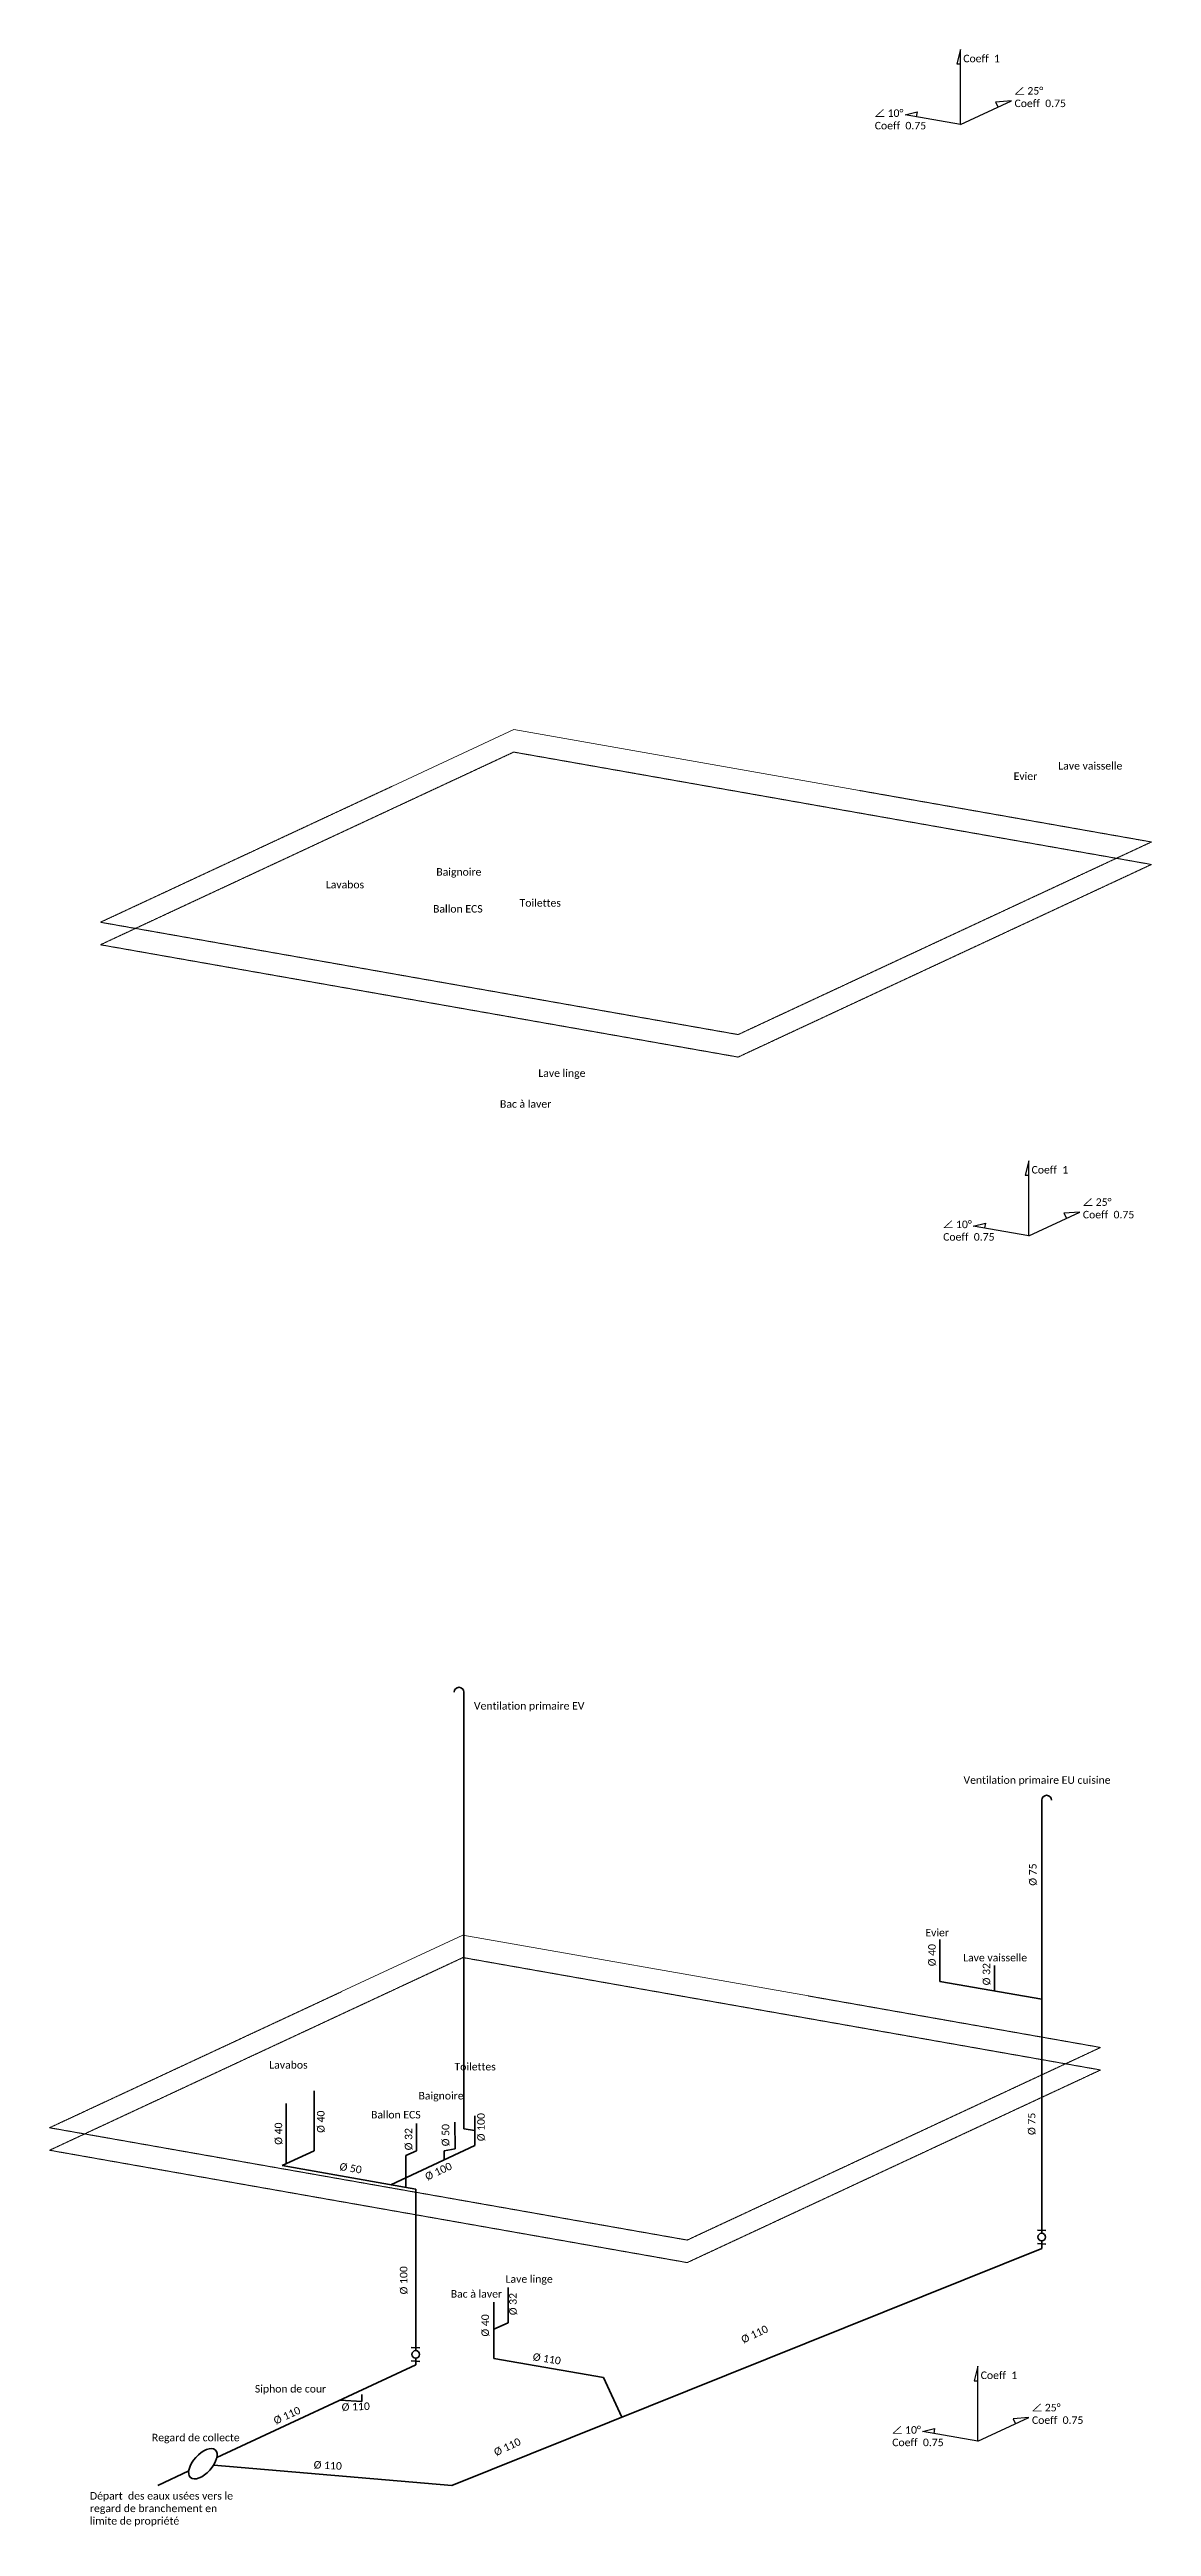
# Model space of a CAD drawing. Header units: millimetres. Extents: x -192996 to 6044, y -38260 to 35862.
# Drawn here: x -150994 to -136317, y -38260 to -5247 of the extents above; entities that cross this region are included whole.
import ezdxf

# ---------------------------------------------------------------- set-up
doc = ezdxf.new("R2010")
doc.units = ezdxf.units.MM
doc.linetypes.add('ACAD_ISO02W100', pattern=[15, 12, -3])
doc.linetypes.add('CONTINU', pattern=[0])
for name, color, linetype, lineweight in [('Dalle', 7, 'Continuous', 20), ('EU sanitaire', 237, 'Continuous', 35), ('Textes', 7, 'Continuous', 9)]:
    doc.layers.add(name, color=color, linetype=linetype, lineweight=lineweight)

msp = doc.modelspace()

# ---------------------------------------------------------------- linework, layer by layer
for p, q in [((-138860, -5247), (-138909, -5439)), ((-138860, -6247), (-138860, -5247)), ((-138909, -5439), (-138860, -5439)), ((-138860, -6247), (-138181, -5930)), ((-138181, -5930), (-138392, -5947)), ((-139599, -6117), (-139439, -6078)), ((-138860, -6247), (-139599, -6117)), ((-139439, -6078), (-139450, -6143)), ((-138392, -5947), (-138360, -6014)), ((-137950, -20058), (-137998, -20250)), ((-137950, -21058), (-137950, -20058)), ((-137998, -20250), (-137950, -20250)), ((-137950, -21058), (-137270, -20741)), ((-137270, -20741), (-137482, -20758)), ((-137482, -20758), (-137450, -20825)), ((-138689, -20928), (-138528, -20889)), ((-137950, -21058), (-138689, -20928)), ((-138528, -20889), (-138540, -20954)), ((-138628, -36125), (-138676, -36317)), ((-138628, -37125), (-138628, -36125)), ((-138676, -36317), (-138628, -36317)), ((-139366, -36995), (-139206, -36956)), ((-139206, -36956), (-139217, -37021)), ((-138628, -37125), (-137948, -36808)), ((-137948, -36808), (-138159, -36825)), ((-138159, -36825), (-138128, -36892)), ((-138628, -37125), (-139366, -36995))]:
    msp.add_line(p, q)
at = {"layer": 'Dalle'}
for p, q in [((-146426, -15065), (-144811, -14311)), ((-140207, -15123), (-144811, -14311)), ((-147103, -31132), (-145488, -30378)), ((-140884, -31190), (-145488, -30378))]:
    msp.add_line(p, q, dxfattribs=at)
at = {"layer": 'Dalle', "linetype": 'ACAD_ISO02W100', "ltscale": 0.25}
for p, q in [((-150316, -17179), (-144811, -14611)), ((-136317, -16109), (-144811, -14611)), ((-146426, -15065), (-150316, -16879)), ((-140207, -15123), (-136317, -15809)), ((-141822, -18376), (-136317, -15809)), ((-141822, -18676), (-136317, -16109)), ((-141822, -18376), (-150316, -16879)), ((-141822, -18676), (-150316, -17179)), ((-150994, -33246), (-145488, -30678)), ((-136994, -32176), (-145488, -30678)), ((-147103, -31132), (-150994, -32946)), ((-140884, -31190), (-136994, -31876)), ((-142500, -34443), (-136994, -31876)), ((-142500, -34743), (-136994, -32176)), ((-142500, -34443), (-150994, -32946)), ((-142500, -34743), (-150994, -33246))]:
    msp.add_line(p, q, dxfattribs=at)
at = {"layer": 'EU sanitaire'}
for p, q in [((-145474, -32959), (-145474, -27141)), ((-137778, -31231), (-137778, -28580)), ((-139137, -30438), (-139137, -30997)), ((-139137, -30997), (-137778, -31231)), ((-138407, -30784), (-138407, -31123)), ((-137778, -31231), (-137778, -34353)), ((-147843, -32622), (-147843, -33427)), ((-147468, -32455), (-147469, -33252)), ((-146108, -32891), (-146108, -33252)), ((-145595, -32873), (-145592, -33226)), ((-145330, -32984), (-145474, -32959)), ((-145330, -32785), (-145330, -33183)), ((-147469, -33252), (-147894, -33451)), ((-145330, -33183), (-146450, -33705)), ((-146108, -33252), (-146250, -33318)), ((-146250, -33318), (-146250, -33741)), ((-145737, -33252), (-145592, -33226)), ((-145737, -33252), (-145737, -33373)), ((-146117, -33764), (-147894, -33451)), ((-146117, -33764), (-146117, -35917)), ((-137721, -34316), (-137836, -34310)), ((-137778, -34556), (-145636, -37715)), ((-137721, -34497), (-137836, -34490)), ((-137778, -34453), (-137778, -34556)), ((-145074, -35269), (-145076, -36023)), ((-144887, -35077), (-144887, -35544)), ((-144887, -35544), (-145075, -35632)), ((-146060, -35879), (-146175, -35873)), ((-148766, -37343), (-146117, -36108)), ((-146060, -36061), (-146175, -36054)), ((-146117, -36017), (-146117, -36108)), ((-145076, -36023), (-143617, -36275)), ((-143617, -36275), (-143370, -36804)), ((-146833, -36594), (-147123, -36577)), ((-146833, -36501), (-146833, -36594)), ((-149140, -37517), (-149552, -37715)), ((-148806, -37443), (-145636, -37715))]:
    msp.add_line(p, q, dxfattribs=at)
for centre in [(-137778, -34403), (-146117, -35967)]:
    msp.add_circle(centre, 50, dxfattribs=at)
for centre in [(-145539, -27141), (-137713, -28580)]:
    msp.add_arc(centre, 65, 0, 180, dxfattribs=at)
at = {"layer": 'EU sanitaire', "extrusion": (0, 0, -1)}
msp.add_ellipse((-148952, -37424), major_axis=(165, 184), ratio=0.511129, dxfattribs=at)

# ---------------------------------------------------------------- texts
at = {"linetype": 'CONTINU', "char_height": 100, "attachment_point": 1}
for s, width, insert in [('{\\fCalibri|b0|i0|c0|p34;Coeff  1}', 497.88, (-138823, -5317)), ('{\\fISOCPEUR|b0|i0|c0|p34;∠\\fCalibri|b0|i0|c0|p34; 25°\\PCoeff  0.75}', 744.23, (-138140, -5748)), ('{\\fISOCPEUR|b0|i0|c0|p34;∠\\fCalibri|b0|i0|c0|p34; 10°\\PCoeff  0.75}', 764.5, (-140002, -6045)), ('{\\fCalibri|b0|i0|c0|p34;Coeff  1}', 497.88, (-137913, -20128)), ('{\\fISOCPEUR|b0|i0|c0|p34;∠\\fCalibri|b0|i0|c0|p34; 25°\\PCoeff  0.75}', 744.23, (-137230, -20559)), ('{\\fISOCPEUR|b0|i0|c0|p34;∠\\fCalibri|b0|i0|c0|p34; 10°\\PCoeff  0.75}', 764.5, (-139091, -20856)), ('{\\fCalibri|b0|i0|c0|p34;Coeff  1}', 497.88, (-138591, -36195)), ('{\\fISOCPEUR|b0|i0|c0|p34;∠\\fCalibri|b0|i0|c0|p34; 25°\\PCoeff  0.75}', 744.23, (-137908, -36626)), ('{\\fISOCPEUR|b0|i0|c0|p34;∠\\fCalibri|b0|i0|c0|p34; 10°\\PCoeff  0.75}', 764.5, (-139769, -36923))]:
    msp.add_mtext_dynamic_manual_height_columns(s, width=width, gutter_width=12.5, heights=[0], dxfattribs=dict(at, insert=insert))
at = {"layer": 'EU sanitaire', "linetype": 'CONTINU', "char_height": 100, "attachment_point": 1}
for s, insert, rotation in [('{\\fCalibri|b0|i0|c0|p34;%%C 75}', (-137946, -29720), 90.0871), ('{\\fCalibri|b0|i0|c0|p34;%%C 40}', (-139290, -30794), 90.0871), ('{\\fCalibri|b0|i0|c0|p34;%%C 32}', (-138564, -31048), 90.0871), ('{\\fCalibri|b0|i0|c0|p34;%%C 40}', (-147995, -33173), 90.0871), ('{\\fCalibri|b0|i0|c0|p34;%%C 40}', (-147431, -33014), 90.0871), ('{\\fCalibri|b0|i0|c0|p34;%%C 32}', (-146262, -33247), 90.0871), ('{\\fCalibri|b0|i0|c0|p34;%%C 50}', (-145769, -33193), 90.0871), ('{\\fCalibri|b0|i0|c0|p34;%%C 100}', (-145297, -33126), 90.0871), ('{\\fCalibri|b0|i0|c0|p34;%%C 75}', (-137962, -33043), 90.0871), ('{\\fCalibri|b0|i0|c0|p34;%%C 50}', (-147121, -33411), 350.8773), ('{\\fCalibri|b0|i0|c0|p34;%%C 100}', (-146005, -33560), 24.9896), ('{\\fCalibri|b0|i0|c0|p34;%%C 100}', (-146327, -35167), 90.0871), ('{\\fCalibri|b0|i0|c0|p34;%%C 32}', (-144871, -35445), 90.0871), ('{\\fCalibri|b0|i0|c0|p34;%%C 40}', (-145241, -35729), 90.0871), ('{\\fCalibri|b0|i0|c0|p34;%%C 110}', (-141794, -35731), 24.9896), ('{\\fCalibri|b0|i0|c0|p34;%%C 110}', (-144547, -35945), 350.8773), ('{\\fCalibri|b0|i0|c0|p34;%%C 110}', (-147105, -36620), 2.1781), ('{\\fCalibri|b0|i0|c0|p34;%%C 110}', (-148023, -36812), 24.454), ('{\\fCalibri|b0|i0|c0|p34;%%C 110}', (-145088, -37233), 24.9896), ('{\\fCalibri|b0|i0|c0|p34;%%C 110}', (-147473, -37386), 357.0878)]:
    msp.add_mtext_dynamic_manual_height_columns(s, width=1670.02, gutter_width=12.5, heights=[0], dxfattribs=dict(at, insert=insert, rotation=rotation))
at = {"layer": 'Textes', "linetype": 'CONTINU', "char_height": 100, "attachment_point": 1}
for s, width, insert in [('{\\fCalibri|b0|i0|c0|p34;Lave vaisselle}', 1670.02, (-137557, -14744)), ('{\\fCalibri|b0|i0|c0|p34;Evier}', 1670.02, (-138152, -14882)), ('{\\fCalibri|b0|i0|c0|p34;Baignoire}', 1670.02, (-145842, -16158)), ('{\\fCalibri|b0|i0|c0|p34;Lavabos}', 1670.02, (-147314, -16327)), ('{\\fCalibri|b0|i0|c0|p34;Ballon ECS}', 1670.02, (-145886, -16650)), ('{\\fCalibri|b0|i0|c0|p34;Toilettes}', 1670.02, (-144733, -16571)), ('{\\fCalibri|b0|i0|c0|p34;Lave linge}', 1670.02, (-144483, -18840)), ('{\\fCalibri|b0|i0|c0|p34;Bac à laver}', 1946.05, (-144994, -19251)), ('{\\fCalibri|b0|i0|c0|p34;Ventilation primaire EV}', 1670.02, (-145341, -27273)), ('{\\fCalibri|b0|i0|c0|p34;Ventilation primaire EU cuisine}', 2195.06, (-138820, -28262)), ('{\\fCalibri|b0|i0|c0|p34;Evier}', 1670.02, (-139328, -30295)), ('{\\fCalibri|b0|i0|c0|p34;Lave vaisselle}', 1670.02, (-138825, -30629)), ('{\\fCalibri|b0|i0|c0|p34;Lavabos}', 1670.02, (-148067, -32058)), ('{\\fCalibri|b0|i0|c0|p34;Toilettes}', 1670.02, (-145600, -32082)), ('{\\fCalibri|b0|i0|c0|p34;Baignoire}', 1670.02, (-146079, -32469)), ('{\\fCalibri|b0|i0|c0|p34;Ballon ECS}', 1670.02, (-146712, -32722)), ('{\\fCalibri|b0|i0|c0|p34;Lave linge}', 1670.02, (-144919, -34912)), ('{\\fCalibri|b0|i0|c0|p34;Bac à laver}', 1946.05, (-145650, -35110)), ('{\\fCalibri|b0|i0|c0|p34;Siphon de cour}', 1670.02, (-148259, -36375)), ('{\\fCalibri|b0|i0|c0|p34;Regard de collecte}', 1670.02, (-149631, -37025)), ('{\\fCalibri|b0|i0|c0|p34;Départ  des eaux usées vers le regard de branchement en limite de propriété}', 1923.86, (-150456, -37802))]:
    msp.add_mtext_dynamic_manual_height_columns(s, width=width, gutter_width=12.5, heights=[0], dxfattribs=dict(at, insert=insert))

doc.saveas('drawing.dxf')
